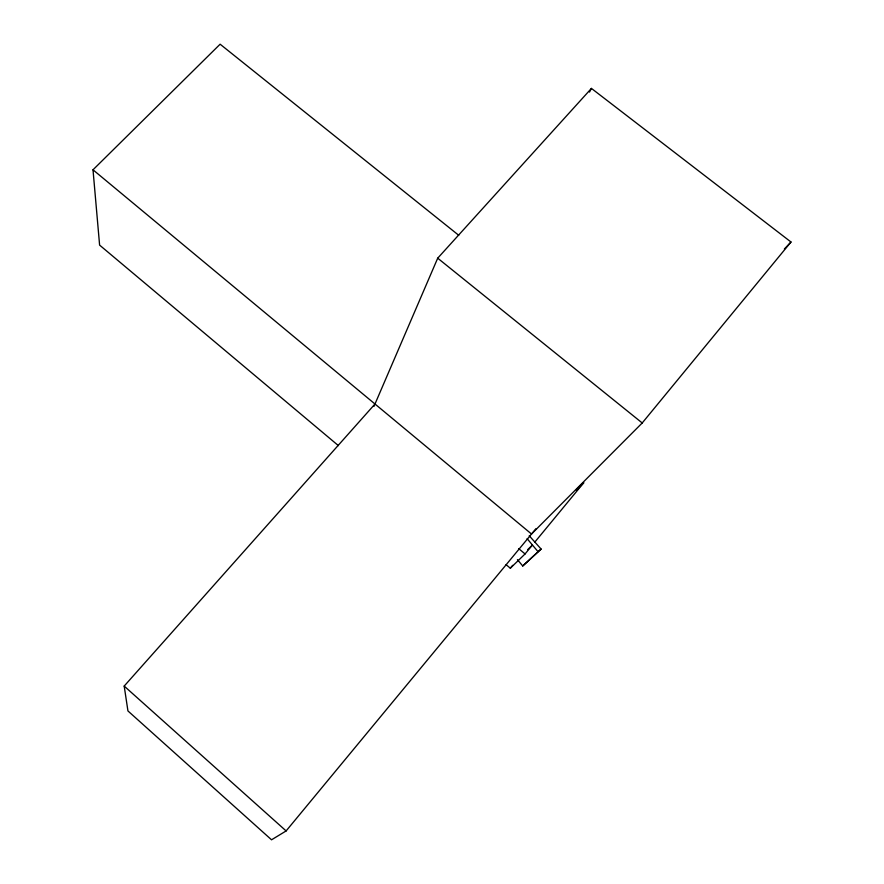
<?xml version="1.0" encoding="UTF-8"?>
<svg xmlns="http://www.w3.org/2000/svg" width="884" height="884" viewBox="0 0 884 884"><rect width="100%" height="100%" fill="white"/><g stroke="black" fill="none" stroke-linecap="round" stroke-linejoin="round"><path stroke-width="1.33" d="M373.943 406.441L437.702 258.183L591.429 88.411L790.992 242.006L642.215 422.972L531.527 534.024L93.008 169.805L220.116 44.2L458.741 235.288M589.506 92.069L591.429 88.411M506.09 564.666L510.322 568.213L525.074 553.948L532.433 545.008L527.748 549.572M534.853 542.069L583.827 482.664L576.346 490.156M374.982 404.01L124.191 686.083L127.937 710.935L271.543 839.8L286.118 830.938L535.925 528.709M510.322 568.213L512.687 565.34M784.373 248.979L790.992 242.006M517.438 559.627L522.731 565.981L541.096 549.041L529.218 535.77M541.096 549.041L522.731 565.981M437.702 258.183L642.215 422.972M518.742 548.666L525.074 553.948M338.395 445.624L99.605 245.111L93.008 169.805M124.191 686.083L286.118 830.938M527.118 538.654L537.991 551.638"/></g></svg>
